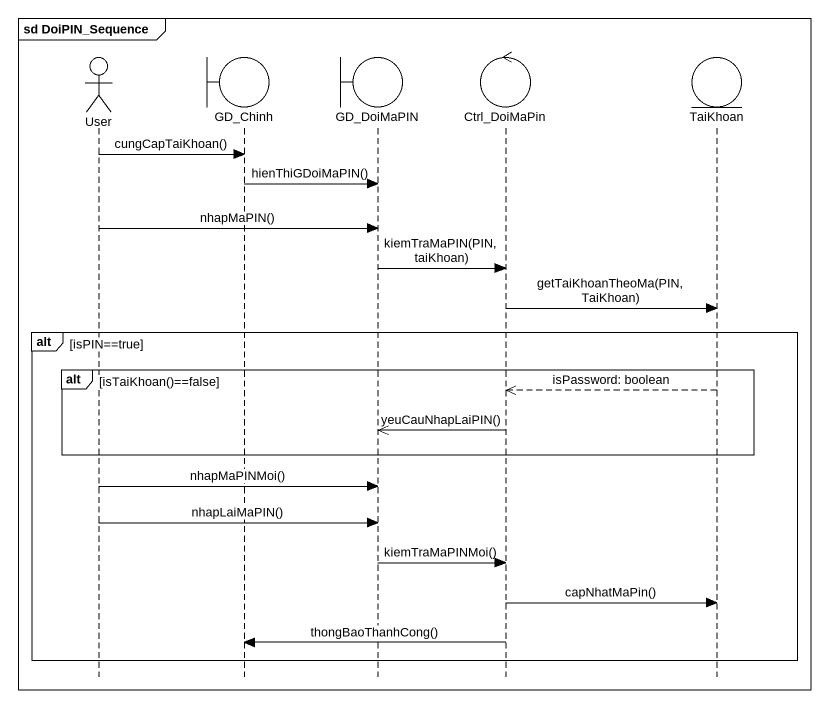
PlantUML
@startuml
mainframe sd DoiPIN_Sequence
hide footbox
actor User
boundary GD_Chinh
boundary GD_DoiMaPIN
control Ctrl_DoiMaPin
entity TaiKhoan

User -> GD_Chinh : cungCapTaiKhoan()
GD_Chinh -> GD_DoiMaPIN : hienThiGDoiMaPIN()
User -> GD_DoiMaPIN : nhapMaPIN()
GD_DoiMaPIN -> Ctrl_DoiMaPin : kiemTraMaPIN(PIN, taiKhoan)
Ctrl_DoiMaPin -> TaiKhoan : getTaiKhoanTheoMa(PIN, TaiKhoan)
alt isPIN==true
  alt isTaiKhoan()==false
    TaiKhoan -->> Ctrl_DoiMaPin : isPassword: boolean
    Ctrl_DoiMaPin ->> GD_DoiMaPIN : yeuCauNhapLaiPIN()
  end
  User -> GD_DoiMaPIN : nhapMaPINMoi()
  User -> GD_DoiMaPIN : nhapLaiMaPIN()
  GD_DoiMaPIN -> Ctrl_DoiMaPin : kiemTraMaPINMoi()
  Ctrl_DoiMaPin -> TaiKhoan : capNhatMaPin()
  Ctrl_DoiMaPin -> GD_Chinh : thongBaoThanhCong()
end
@enduml
